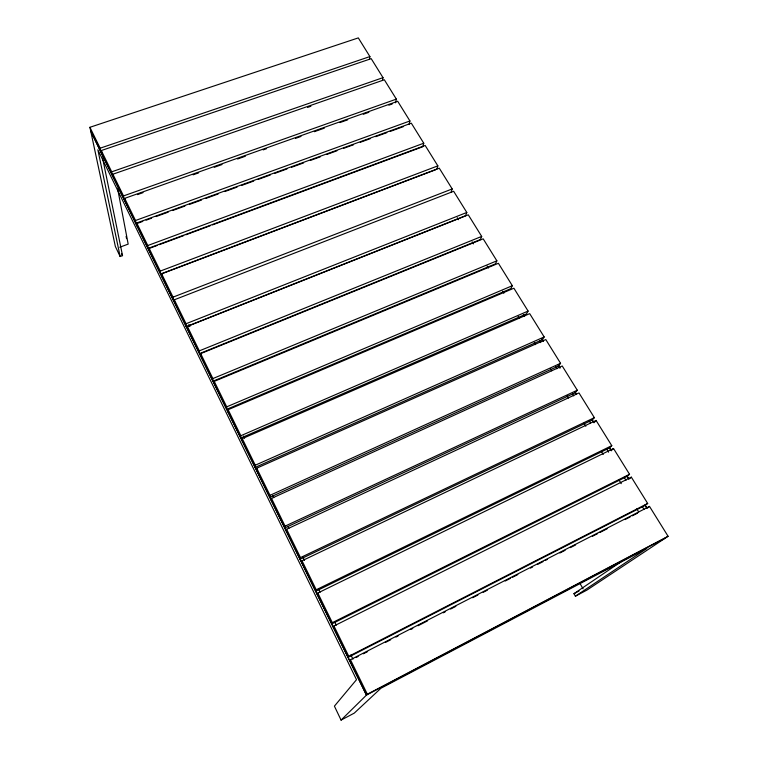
<?xml version="1.0" encoding="UTF-8"?>
<svg xmlns="http://www.w3.org/2000/svg" width="758" height="758" viewBox="0 0 758 758"><rect width="100%" height="100%" fill="white"/><g stroke="black" fill="none" stroke-linecap="round" stroke-linejoin="round"><path stroke-width="1.14" d="M228.12 409.699L240.845 435.717L240.826 438.039L526.488 313.897L528.099 311.074L513.896 288.22L228.12 409.699L228.177 412.163M242.247 440.948L242.276 438.636L529.69 313.641L544.178 336.94L542.463 339.65L255.171 467.383L255.275 465.213L242.276 438.636M256.621 470.348L256.735 468.188L545.798 339.556L560.569 363.309L558.75 365.906L269.829 497.343L270.019 495.334L256.735 468.188M271.307 500.375L271.516 498.385L562.228 365.981L577.293 390.218L575.36 392.682L284.8 527.966L285.084 526.128L271.516 498.385M286.306 531.064L286.609 529.245L578.989 392.938L594.357 417.667L592.301 419.998L300.092 559.252L300.49 557.594L286.609 529.245M369.411 59.437L369.904 56.566L358.307 37.9L89.918 127.297L90.714 131.011L366.493 695.067L665.496 537.99M382.458 80.471L383.008 77.648L371.202 58.66L101.297 150.539L102.036 154.158M395.543 102.794L396.349 99.118L384.334 79.779L112.885 174.217L113.567 177.751M301.646 562.427L302.044 560.778L596.082 420.444L611.772 445.676L609.593 447.864L315.735 591.24L316.228 589.771L302.044 560.778M409.045 124.568L409.936 120.967L397.694 101.278L124.7 198.359L125.316 201.789M137.302 226.301L136.743 222.975L411.31 123.175L423.76 143.215L422.803 146.73L212.486 224.908M436.798 169.309L437.849 165.869L425.162 145.46L149.023 248.065L149.525 251.286M451.057 192.295L452.194 188.95L439.27 168.162L161.549 273.666L161.985 276.774M317.318 594.48L317.82 593.021L613.525 448.509L629.538 474.271L627.236 476.308L331.72 623.948L332.326 622.669L629.538 474.271M161.549 273.666L173.032 297.145L173.411 300.149L453.644 191.281L466.805 212.458L465.583 215.708L186.345 326.613L186.051 323.732L174.321 299.78L174.691 302.764M481.69 236.411L480.382 239.566L199.553 353.616L199.326 350.869L187.368 326.423L468.283 214.836L481.69 236.411L199.326 350.869M496.869 260.828L495.457 263.869L213.026 381.179L212.875 378.564L200.671 353.616L483.197 238.836L496.869 260.828L212.875 378.564M333.34 627.254L333.956 625.994L631.338 477.161L647.683 503.454L645.248 505.349L348.074 657.385L348.794 656.314L647.683 503.454M512.332 285.709L510.826 288.646L226.784 409.311L226.718 406.838L214.249 381.369L498.404 263.291L512.332 285.709L226.718 406.838M349.732 660.777L350.461 659.725L649.511 506.41L668.082 536.276L586.844 590.141L575.388 596.195L573.948 593.694L622.631 560.683M594.708 421.988L596.082 420.444M612.066 449.958L613.525 448.509M102.586 157.986L122.531 255.636L120.143 256.526L97.858 149.762L356.516 679.68L334.411 706.143L341.062 720.1L367.346 694.233L668.082 536.276M629.794 478.516L631.338 477.161M649.511 506.41L647.067 508.286L645.248 505.349M575.388 596.195L646.849 548.489L380.923 688.255L354.242 713.136L341.062 720.1M573.948 593.694L579.036 591.003M356.033 657.546L358.136 656.466M363.385 653.775L367.592 651.615M385.452 642.452L390.711 639.761M395.96 637.071L398.064 635.99M410.665 629.519L412.769 628.448M418.028 625.748L427.484 620.897M443.24 612.815L445.344 611.744M450.593 609.044L455.852 606.353M472.66 597.73L477.91 595.039M483.168 592.339L487.366 590.188M505.226 581.026L510.485 578.335M512.579 577.255L517.837 574.564M530.448 568.093L532.542 567.012M537.801 564.322L543.05 561.631M545.154 560.55L547.257 559.47M559.859 553.008L565.117 550.308M570.367 547.617L575.625 544.926M592.434 536.304L597.683 533.604M599.786 532.533L607.139 528.762M624.999 519.6L630.258 516.899M632.361 515.828L637.611 513.128M316.228 589.771L611.772 445.676M300.49 557.594L594.357 417.667M285.084 526.128L577.293 390.218M270.019 495.334L560.569 363.309M255.275 465.213L544.178 336.94M240.845 435.717L528.099 311.074M186.051 323.732L466.805 212.458M173.032 297.145L452.194 188.95M435.698 169.726L160.724 274.207L160.289 271.08L149.023 248.065M160.289 271.08L437.849 165.869M157.143 245.478L148.293 248.766L147.782 245.535L423.76 143.215M159.36 244.654L183.711 235.605M185.928 234.781L210.279 225.732M119.745 247.222L128.178 244.114L117.661 188.818M142.75 221.412L136.099 223.828L135.521 220.493L409.936 120.967M146.086 220.199L151.628 218.181M156.063 216.57L168.276 212.126M172.71 210.516L184.914 206.072M189.358 204.461L201.562 200.027M205.996 198.406L218.2 193.972M224.861 191.547L237.064 187.112M241.508 185.492L253.712 181.058M258.146 179.447L270.35 175.003M274.794 173.393L286.998 168.949M291.432 167.338L303.636 162.904M310.297 160.478L320.283 156.849M326.944 154.424L336.931 150.795M343.582 148.379L353.569 144.74M360.23 142.324L370.217 138.695M375.76 136.677L386.855 132.641M390.19 131.428L403.502 126.586M137.482 194.617L143.044 192.636M193.101 174.833L198.662 172.852M214.23 167.31L222.018 164.543M237.595 159L245.384 156.224M263.178 149.894L266.513 148.71M295.43 138.42L300.992 136.44M314.343 131.693L324.358 128.13M339.925 122.588L347.714 119.811M363.29 114.278L368.852 112.298M388.873 105.172L392.208 103.988M124.132 199.363L123.507 195.924L396.349 99.118M307.559 107.428L310.903 106.262M112.402 175.373L111.71 171.829L383.008 77.648M89.918 127.297L100.151 148.189L369.904 56.566M542.463 339.65L543.543 341.384M558.75 365.906L559.849 367.668M575.36 392.682L576.478 394.482M592.301 419.998L594.016 422.756M609.593 447.864L611.336 450.688M627.236 476.308L629.017 479.189M541.913 339.025L543.154 341.043M558.134 365.185L560.01 368.208M574.981 392.35L576.232 394.359M591.827 419.515L593.704 422.538M609.309 447.684L611.175 450.707M626.781 475.863L628.647 478.876M644.878 505.036L646.745 508.059M523.342 314.475L524.593 316.484M539.525 340.607L540.767 342.616M555.699 366.749L556.94 368.758M572.498 393.885L573.74 395.894M589.298 421.022L590.539 423.04M606.722 449.172L608.589 452.185M624.137 477.313L626.004 480.335M642.178 506.467L644.044 509.48M457.282 217.698L458.524 219.706M472.187 241.868L473.428 243.886M487.1 266.049L488.341 268.067M502.62 291.233L503.871 293.251M518.15 316.427L519.391 318.436M534.305 342.616L535.546 344.634M550.45 368.814L551.691 370.823M567.221 396.008L568.462 398.026M583.992 423.21L585.858 426.233M601.388 451.417L603.245 454.44M618.774 479.625L621.257 483.661M636.786 508.845L638.653 511.868M579.652 582.893L583.11 588.852M188.865 324.49L189.907 326.613M243.564 436.058L244.607 438.181M272.728 495.552L273.771 497.674M287.841 526.365L288.883 528.487M302.944 557.177L304.508 560.37M318.568 589.051L320.132 592.244M334.723 621.986L336.287 625.179M350.869 654.931L352.953 659.176M101.297 150.539L111.71 171.829M112.885 174.217L123.507 195.924M124.7 198.359L135.521 220.493M136.743 222.975L147.782 245.535M317.82 593.021L332.326 622.669M333.956 625.994L348.794 656.314M350.461 659.725L367.346 694.233M366.455 695.105L90.752 131.2L115.358 246.483L120.143 256.526M121.564 253.627L122.531 255.636M100.151 148.189L100.89 151.827M126.112 236.344L126.558 238.656M187.368 326.423L187.652 329.285M200.671 353.616L200.889 356.345M214.249 381.369L214.391 383.965"/></g></svg>
